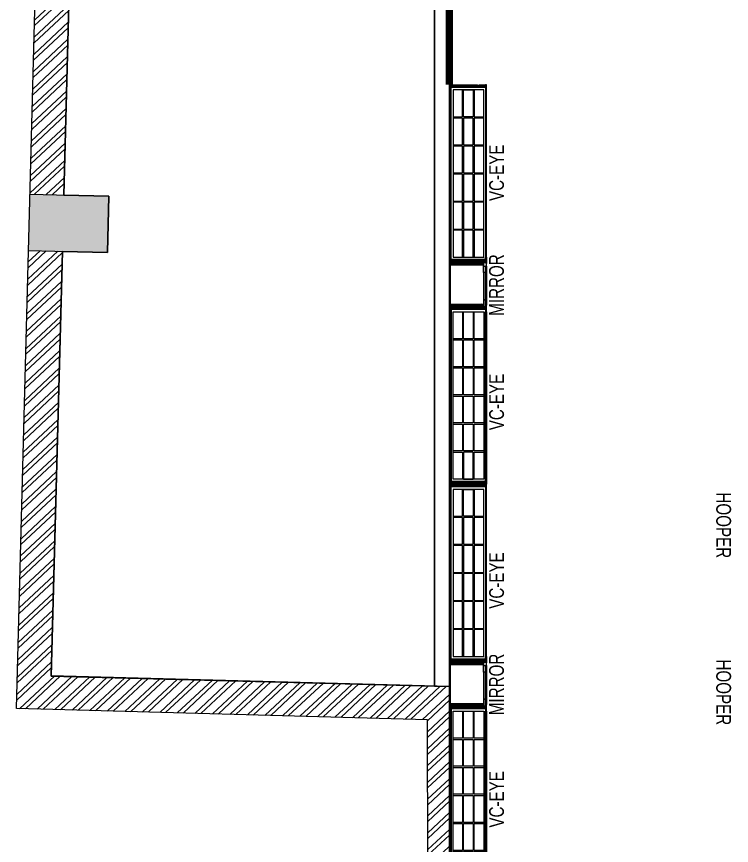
# Model space of a CAD drawing. Header units: feet. Extents: x 3055634 to 3066313, y -5766158 to -5744591.
# Drawn here: x 3055634 to 3060465, y -5757352 to -5751750 of the extents above; entities that cross this region are included whole.
import ezdxf

# ---------------------------------------------------------------- set-up
doc = ezdxf.new("R2010")
doc.units = ezdxf.units.FT
doc.header["$LTSCALE"] = 33
doc.header["$MEASUREMENT"] = 0
doc.linetypes.add('ACAD_ISO03W100', pattern=[30, 12, -18])
doc.layers.add('A-WALL', color=1, linetype='Continuous')
for name, color, linetype, lineweight in [('Column', 243, 'Continuous', 9), ('LENS-DIM', 252, 'Continuous', 5), ('LENS-PARTITION', 21, 'Continuous', 25), ('LENS_DIMENSION', 193, 'Continuous', 0), ('LENS_TEXT', 31, 'Continuous', 5), ('LK-FF&E WALL', 1, 'Continuous', 9), ('LK-MIRROR', 133, 'Continuous', 13), ('LN-ELEVATION-1', 81, 'Continuous', 25), ('LN-ELEVATION-2', 103, 'Continuous', 20), ('LN-ELEVATION-3', 125, 'Continuous', 18), ('LN-ELEVATION-4', 145, 'Continuous', 13), ('LN-HATCH', 251, 'Continuous', 0), ('PLANO-TXT', 252, 'Continuous', 5)]:
    doc.layers.add(name, color=color, linetype=linetype, lineweight=lineweight)
doc.styles.add('LK TXT', font='GILC____.TTF', dxfattribs={"height": 100})
pattern_1 = [(45, (7858054.0837, 3504049.203), (-4.4901280605, 4.4901280605), [])]

# ---------------------------------------------------------------- blocks, each defined once
blk = doc.blocks.new('A$C6b5fe4c9')
at = {"layer": 'Column'}
h = blk.add_hatch(color=8, dxfattribs=at)
h.dxf.hatch_style = 1
h.paths.add_polyline_path([(824.3, 5268.1), (879.3, 5619.4), (578.2, 5666.5), (523.2, 5315.2)])
h.paths.add_polyline_path([(-3217.9, 5390.8), (-3208.6, 5743.8), (-3741.8, 5757.8), (-3750.9, 5408.3)])
h.paths.add_polyline_path([(-2561.4, 9944), (-2547.4, 10477.1), (-2775.9, 10483.1), (-2789.9, 9950)])
h.paths.add_polyline_path([(-6750.4, 10054), (-6736.4, 10587.1), (-7117.2, 10597.1), (-7131.2, 10064)])
h.paths.add_polyline_path([(-8165.1, 1896.4), (-8140.3, 2426.7), (-8521.2, 2426.7), (-8521.2, 1920.8)])
h.paths.add_polyline_path([(-4202.1, 137.8), (-4190.4, 493.2), (-4418.9, 500.7), (-4430.5, 145.3)])
h.paths.add_polyline_path([(-12433.4, 2188.8), (-12400.5, 2667.9), (-12855.2, 2699), (-12888.1, 2220)])
at = {"layer": 'LN-HATCH'}
h = blk.add_hatch(dxfattribs=at)
h.set_pattern_fill('ANSI32', color=256, scale=222, angle=268.11)
h.set_pattern_definition([(313.11, (-3282399.56, 5462963.04), (60.7760807, 56.89315), []), (313.11, (-3282400.86, 5462923.81), (60.7760807, 56.89315), [])])
h.paths.add_polyline_path([(-2781.9, 10254.7), (-2775.9, 10483.1), (-6736.4, 10587.1), (-6742.4, 10358.7)])
h.paths.add_polyline_path([(-8230.4, 498.7), (-8165.1, 1896.4), (-8314.8, 1906.6), (-8391, 275.2), (-4430.5, 145.3), (-4423, 373.8), (-4854.2, 387.9)])
h.paths.add_polyline_path([(-8521.2, 1920.8), (-8521.2, 2071.1), (-12423.1, 2338.5), (-12433.4, 2188.8)])
h.paths.add_polyline_path([(-12888.1, 2220), (-12877.8, 2369.7), (-17261.1, 2670), (-17188.4, 2514.7)])
h.paths.add_polyline_path([(-10064.9, 7753), (-9992, 10444), (-7123.2, 10368.7), (-7117.2, 10597.1), (-10214.2, 10678.5), (-10289.5, 7902.2), (-19693.1, 7868.2), (-19639.2, 7753)])
h.paths.add_polyline_path([(-2553.4, 10248.7), (1586.6, 10139.9), (1622.3, 10367.6), (-2547.4, 10477.1)])
h.paths.add_polyline_path([(35.6, 227.5), (-4194.6, 366.3), (-4202.1, 137.8), (0, 0)])
at = {"layer": 'A-WALL'}
for p, q in [((-10289.5, 7902.2), (-10214.2, 10678.5)), ((-10214.2, 10678.5), (1622.3, 10367.6)), ((-10064.9, 7753), (-9992, 10444)), ((-9992, 10444), (-7123.2, 10368.7)), ((-6742.4, 10358.7), (-2781.9, 10254.7)), ((-19945.1, 7867.3), (-10289.5, 7902.2)), ((-19639.2, 7753), (-10064.9, 7753))]:
    blk.add_line(p, q, dxfattribs=at)
at = {"layer": 'Column'}
for p, q in [((-7117.2, 10597.1), (-7131.2, 10064)), ((-6736.4, 10587.1), (-6750.4, 10054)), ((-7131.2, 10064), (-6750.4, 10054))]:
    blk.add_line(p, q, dxfattribs=at)
blk = doc.blocks.new('VC HD 1200')
at = {"layer": 'LN-HATCH', "ltscale": 0.5}
h = blk.add_hatch(dxfattribs=at)
h.set_pattern_fill('ANSI31', color=256, scale=2)
h.set_pattern_definition([(45, (3760859.753, 1795248.936), (-4.490128061, 4.490128061), [])])
h.paths.add_polyline_path([(-1200, 250), (-1200, 60), (-1194, 60), (-1194, 50), (-1200, 50), (-1200, 6), (-1182, 6), (-1182, 250)])
h = blk.add_hatch(dxfattribs=at)
h.set_pattern_fill('ANSI31', color=256, scale=2)
h.set_pattern_definition(pattern_1)
h.paths.add_polyline_path([(0, 250), (0, 60), (-6, 60), (-6, 50), (0, 50), (0, 6), (-18, 6), (-18, 250)])
h = blk.add_hatch(dxfattribs=at)
h.set_pattern_fill('ANSI31', color=256, scale=2)
h.set_pattern_definition([(45, (7858047.0837, 3504049.203), (-4.4901280605, 4.4901280605), [])])
h.paths.add_polyline_path([(-1165, 6), (-1165, 0), (-1200, 0), (-1200, 6)])
h = blk.add_hatch(dxfattribs=at)
h.set_pattern_fill('ANSI31', color=256, scale=2)
h.set_pattern_definition(pattern_1)
h.paths.add_polyline_path([(-28, 6), (-28, 0), (0, 0), (0, 6)])
at = {"layer": 'LN-ELEVATION-1', "ltscale": 0.5}
for points in [[(-1200, 250), (-1200, 60), (-1194, 60), (-1194, 50), (-1200, 50), (-1200, 6), (-1182, 6), (-1182, 250)], [(-18, 238), (-1182, 238), (-1182, 244), (-18, 244)], [(0, 250), (0, 60), (-6, 60), (-6, 50), (0, 50), (0, 6), (-18, 6), (-18, 250)], [(-1165, 6), (-1165, 0), (-1200, 0), (-1200, 6)], [(-35, 6), (-35, 0), (0, 0), (0, 6)]]:
    blk.add_lwpolyline(points, close=True, dxfattribs=at)
at = {"layer": 'LN-ELEVATION-3', "ltscale": 0.5}
for p, q in [((-1182, 250), (-18, 250)), ((-1165, 6), (-35, 6)), ((-35, 0), (-1165, 0))]:
    blk.add_line(p, q, dxfattribs=at)
for points in [[(-1165, 226), (-35, 226), (-35, 18), (-1165, 18)], [(-1165, 226), (-983.3, 226), (-983.3, 162), (-1165, 162)], [(-975.3, 226), (-793.7, 226), (-793.7, 162), (-975.3, 162)], [(-785.7, 226), (-604, 226), (-604, 162), (-785.7, 162)], [(-596, 226), (-414.3, 226), (-414.3, 162), (-596, 162)], [(-406.3, 226), (-224.7, 226), (-224.7, 162), (-406.3, 162)], [(-216.7, 226), (-35, 226), (-35, 162), (-216.7, 162)], [(-1165, 90), (-983.3, 90), (-983.3, 154), (-1165, 154)], [(-975.3, 154), (-793.7, 154), (-793.7, 90), (-975.3, 90)], [(-785.7, 154), (-604, 154), (-604, 90), (-785.7, 90)], [(-596, 154), (-414.3, 154), (-414.3, 90), (-596, 90)], [(-406.3, 154), (-224.7, 154), (-224.7, 90), (-406.3, 90)], [(-216.7, 154), (-35, 154), (-35, 90), (-216.7, 90)], [(-1165, 82), (-983.3, 82), (-983.3, 18), (-1165, 18)], [(-975.3, 82), (-793.7, 82), (-793.7, 18), (-975.3, 18)], [(-785.7, 82), (-604, 82), (-604, 18), (-785.7, 18)], [(-596, 82), (-414.3, 82), (-414.3, 18), (-596, 18)], [(-406.3, 82), (-224.7, 82), (-224.7, 18), (-406.3, 18)], [(-216.7, 82), (-35, 82), (-35, 18), (-216.7, 18)]]:
    blk.add_lwpolyline(points, close=True, dxfattribs=at)
blk = doc.blocks.new('MIRROR')
at = {"layer": 'LN-HATCH', "ltscale": 0.5}
h = blk.add_hatch(dxfattribs=at)
h.set_pattern_fill('ANSI31', color=256, scale=2)
h.set_pattern_definition([(45, (4060433.7416, 1708720.787), (-4.4901280605, 4.4901280605), [])])
h.paths.add_polyline_path([(212.9, 101.3), (230.9, 101.3), (230.9, -127.7), (212.9, -127.7)])
h.paths.add_polyline_path([(230.9, 95.3), (494.9, 95.3), (494.9, 101.3), (230.9, 101.3)])
h.paths.add_polyline_path([(512.9, 101.3), (494.9, 101.3), (494.9, -127.7), (512.9, -127.7)])
at = {"layer": 'Defpoints'}
blk.add_lwpolyline([(512.9, 101.3), (212.9, 101.3), (212.9, -148.7), (512.9, -148.7)], close=True, dxfattribs=at)
at = {"layer": 'LN-ELEVATION-1'}
for points in [[(212.9, 101.3), (230.9, 101.3), (230.9, -127.7), (212.9, -127.7)], [(230.9, 95.3), (494.9, 95.3), (494.9, 101.3), (230.9, 101.3)], [(512.9, 101.3), (494.9, 101.3), (494.9, -127.7), (512.9, -127.7)], [(259.9, -141.7), (259.9, -127.7), (214.9, -127.7), (214.9, -148.7), (223.9, -148.7), (223.9, -147.2), (216.4, -147.2), (216.4, -141.7)], [(442.9, -141.7), (442.9, -127.7), (487.9, -127.7), (487.9, -148.7), (478.9, -148.7), (478.9, -147.2), (486.4, -147.2), (486.4, -141.7)], [(504.9, -148.7), (504.9, -147.2), (509.4, -147.2), (509.4, -129.2), (487.9, -129.2), (487.9, -127.7), (510.9, -127.7), (510.9, -148.7)]]:
    blk.add_lwpolyline(points, close=True, dxfattribs=at)
at = {"layer": 'LN-ELEVATION-2', "color": 4, "lineweight": 0}
blk.add_lwpolyline([(216.4, -141.7), (486.4, -141.7), (486.4, -147.2), (216.4, -147.2)], close=True, dxfattribs=at)
at = {"layer": 'LN-ELEVATION-2'}
blk.add_lwpolyline([(259.9, -141.7), (442.9, -141.7), (442.9, -127.7), (259.9, -127.7)], close=True, dxfattribs=at)
at = {"layer": 'LN-ELEVATION-4', "ltscale": 0.5}
blk.add_line((478.9, -148.7), (223.9, -148.7), dxfattribs=at)

msp = doc.modelspace()

# ---------------------------------------------------------------- linework, layer by layer
at = {"layer": 'LENS-DIM', "color": 2}
msp.add_lwpolyline([(3058559.9, -5765852.7), (3058559.9, -5756279.1), (3055868.9, -5756208.4), (3055944.3, -5753336.6), (3056248.9, -5753344.6), (3056258.9, -5752963.8), (3055954.3, -5752955.8), (3056058.3, -5748995.3)], dxfattribs=at)
at = {"layer": 'LENS-PARTITION'}
msp.add_lwpolyline([(3058559.9, -5753148.6), (3058559.9, -5753130.6), (3058559.9, -5753112.6), (3058559.9, -5752848.6), (3058559.9, -5752830.6), (3058559.9, -5752812.6), (3058559.9, -5751648.6), (3058559.9, -5751630.6), (3058559.9, -5751109.6), (3058559.9, -5751009.6), (3058459.9, -5751009.6), (3058459.9, -5756275.6), (3058559.9, -5756278.3), (3058559.9, -5755848.6), (3058559.9, -5755830.6), (3058559.9, -5755812.6), (3058559.9, -5755548.6), (3058559.9, -5755530.6), (3058559.9, -5755512.6), (3058559.9, -5754348.6), (3058559.9, -5754330.6), (3058559.9, -5754312.6)], close=True, dxfattribs=at)
at = {"layer": 'LENS_DIMENSION'}
msp.add_lwpolyline([(3058459.9, -5756275.6), (3058459.9, -5751009.6), (3061749.8, -5751009.6), (3061749.8, -5749409.6), (3063349.8, -5749409.6), (3063349.8, -5747335.2), (3063558.5, -5746013.8), (3061009.5, -5745614.9), (3060997.7, -5745690.2), (3060646.4, -5745635.2), (3060658.2, -5745559.9), (3056166.9, -5744857.2), (3056064.3, -5748766.8), (3056368.9, -5748774.8), (3056362.9, -5749003.3), (3056058.3, -5748995.3), (3055954.3, -5752955.8), (3056258.9, -5752963.8), (3056248.9, -5753344.6), (3055944.3, -5753336.6), (3055868.9, -5756208.4)], close=True, dxfattribs=at)
at = {"layer": 'LK-MIRROR', "linetype": 'ACAD_ISO03W100', "ltscale": 0.05, "const_width": 50}
msp.add_lwpolyline([(3058559.9, -5752210.7), (3058559.9, -5751109.6), (3059759.9, -5751109.6)], dxfattribs=at)

# ---------------------------------------------------------------- block references
at = {"layer": 'LENS_DIMENSION', "rotation": 90}
msp.add_blockref('A$C6b5fe4c9', (3066312.9, -5746213.4), dxfattribs=at)
at = {"layer": 'LK-FF&E WALL', "xscale": -1, "rotation": 90}
for p in [(3058809.9, -5753410.7), (3058809.9, -5756110.7)]:
    msp.add_blockref('VC HD 1200', p, dxfattribs=at)
at = {"layer": 'LK-FF&E WALL', "rotation": 90.00000000000003}
for name, p in [('MIRROR', (3058661.3, -5753923.6)), ('VC HD 1200', (3058809.9, -5753710.7)), ('MIRROR', (3058661.3, -5756623.6)), ('VC HD 1200', (3058809.9, -5756410.7))]:
    msp.add_blockref(name, p, dxfattribs=at)

# ---------------------------------------------------------------- texts
at = {"layer": 'LENS_TEXT', "linetype": 'Continuous', "ltscale": 3, "char_height": 100, "width": 324.474, "attachment_point": 5, "rotation": 90, "style": 'LK TXT'}
for insert in [(3058878.3, -5753564.4), (3058878.3, -5756264.4)]:
    msp.add_mtext('{\\C7;MIRROR}', dxfattribs=dict(at, insert=insert))
at = {"layer": 'PLANO-TXT', "linetype": 'Continuous', "ltscale": 3, "char_height": 100, "width": 244.677, "attachment_point": 5, "style": 'LK TXT'}
for s, insert, rotation in [('VC-EYE', (3058879, -5752805.6), 90), ('VC-EYE', (3058879, -5754355.1), 90), ('HOOPER', (3060412.3, -5755188.5), 270), ('VC-EYE', (3058879, -5755561.9), 90), ('HOOPER', (3060412.3, -5756317.6), 270), ('VC-EYE', (3058879, -5757041.1), 90)]:
    msp.add_mtext(s, dxfattribs=dict(at, insert=insert, rotation=rotation))

doc.saveas('drawing.dxf')
